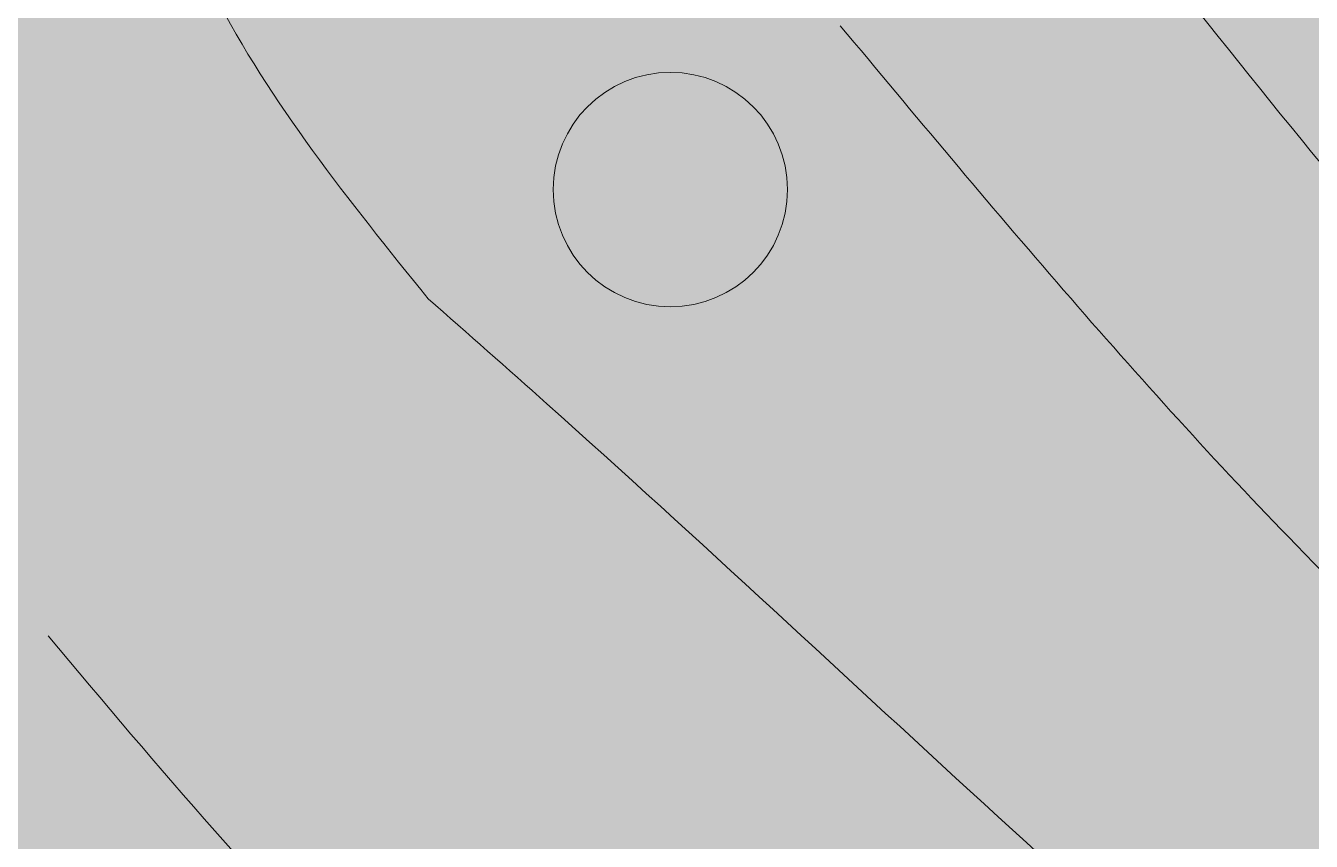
# Model space of a CAD drawing. Header units: millimetres. Extents: x 5637 to 6048, y 3385 to 3927.
# Drawn here: x 5966.86 to 5972.35, y 3548.87 to 3552.35 of the extents above; entities that cross this region are included whole.
import ezdxf

# ---------------------------------------------------------------- set-up
doc = ezdxf.new("R2010")
doc.units = ezdxf.units.MM
doc.layers.add('Contour Lines', color=253, linetype='Continuous')
doc.layers.add('trees old', color=116, linetype='Continuous')
doc.layers.add('hatch', color=253, linetype='Continuous', lineweight=13)
doc.layers.add('plants1', color=7, linetype='Continuous', true_color=0x89ee5d)
pattern_1 = [(45, (2816.368087035456, -1263.747613335156), (-0.2651650429449553, 0.2651650429449554), []), (135, (2816.368087035456, -1263.747613335156), (-0.795495128834866, 0.2651650429449554), [0.9375, -0.5625])]
pattern_2 = [(45, (2816.368087035456, -1263.747613335156), (-0.7071067811865475, 0.7071067811865476), [])]

msp = doc.modelspace()

# ---------------------------------------------------------------- hatches: boundary and pattern name
at = {"layer": 'hatch'}
h = msp.add_hatch(dxfattribs=at)
h.set_pattern_fill('ANSI31', color=256, scale=8, style=0)
h.set_pattern_definition(pattern_2)
edge = h.paths.add_edge_path()
edge.add_arc((5888.218597786534, 3544.251879519288), 5.099999999999703, 222.2096827054169, 295.0106996712317)
edge.add_line((5890.374814048559, 3539.63011238632), (5962.724415347593, 3573.368833238253))
edge.add_arc((5959.301019294773, 3580.709992987185), 8.10013993668037, 295.0010067509886, 379.1520322176876)
edge.add_line((5966.952827542687, 3583.367453717085), (5974.951558471705, 3569.541004290979))
edge.add_arc((5969.706864991153, 3565.844412111367), 6.416510223423876, 35.17714628567522, 121.8211173089577)
edge.add_line((5966.323638051035, 3571.296510690719), (5964.181878608919, 3570.409633657426))
edge.add_line((5964.18187860892, 3570.409633657426), (5950.360272161224, 3564.024697307429))
edge.add_line((5950.360272161224, 3564.024697307429), (5941.019583289994, 3551.651265792138))
edge.add_line((5941.019583289994, 3551.651265792138), (5918.251469236275, 3541.463622921433))
edge.add_line((5918.251469236276, 3541.463622921433), (5903.786954010162, 3542.209244047871))
edge.add_line((5903.786954010162, 3542.209244047871), (5887.47792040575, 3534.61967185372))
edge.add_line((5887.47792040575, 3534.61967185372), (5884.441073338574, 3540.825466081732))
h = msp.add_hatch(dxfattribs=at)
h.set_pattern_fill('ANSI31', color=256, scale=8, style=0)
h.set_pattern_definition(pattern_2)
edge = h.paths.add_edge_path()
edge.add_line((5971.437225461268, 3575.646387493636), (5974.908681895879, 3569.822416222831))
edge.add_arc((5967.441255846074, 3565.378669392472), 8.689610906227125, -25.546717561671585, 30.756205938548987, ccw=False)
edge.add_line((5975.281317872283, 3561.63130163272), (5984.463161632182, 3553.856244711966))
edge.add_line((5984.463161632182, 3553.856244711966), (5994.927428727911, 3554.739385890593))
edge.add_arc((5995.498904073685, 3548.779110752457), 5.987609188407449, 57.43581863698682, 95.47681733732998, ccw=False)
edge.add_line((5998.72169890142, 3553.825402191864), (6032.962043901134, 3525.718449404136))
edge.add_line((6032.962043901134, 3525.718449404136), (6034.271485200559, 3529.036066292721))
edge.add_line((6034.271485200559, 3529.036066292721), (5990.977531555367, 3564.427738384236))
edge.add_arc((5993.590870111725, 3567.624585315503), 4.129088121135003, 130.1086034859574, 230.7349018430178, ccw=False)
edge.add_line((5990.930752646655, 3570.782613780246), (5995.39327300834, 3576.237112389204))
edge.add_line((5995.39327300834, 3576.237112389204), (5991.631871788981, 3579.267099526267))
edge.add_line((5991.631871788981, 3579.267099526267), (5987.890614439624, 3574.734582082147))
edge.add_arc((5981.300804457594, 3580.17398200285), 8.544744998922784, 274.0521077173881, 320.4628515617229, ccw=False)
edge.add_line((5981.904607589244, 3571.650597177862), (5977.724080088683, 3575.392794994894))
edge.add_arc((5981.505630442003, 3579.617284457973), 5.669782561823833, 195.0479590261398, 228.1666961036515, ccw=False)
edge.add_line((5976.030271271215, 3578.14525312365), (5971.437225461268, 3575.646387493636))
at = {"layer": 'plants1'}
h = msp.add_hatch(dxfattribs=at)
h.set_pattern_fill('ANSI38', color=256, scale=3, style=0)
h.set_pattern_definition(pattern_1)
edge = h.paths.add_edge_path()
edge.add_line((5867.340026559894, 3539.401602731366), (5867.920497871744, 3539.012893932036))
edge.add_line((5867.920497871744, 3539.012893932036), (5868.307566333235, 3538.645474774969))
edge.add_line((5868.307566333234, 3538.645474774969), (5868.751904713922, 3538.147852172101))
edge.add_line((5868.751904713922, 3538.147852172101), (5869.041495821688, 3537.742348562914))
edge.add_line((5869.041495821688, 3537.742348562914), (5873.636493846637, 3527.954023021291))
edge.add_line((5873.636493846638, 3527.954023021291), (5903.829997155666, 3542.008132120876))
edge.add_line((5903.829997155666, 3542.008132120876), (5918.291521160669, 3541.262275447136))
edge.add_line((5918.291521160669, 3541.262275447136), (5941.16198548445, 3551.494962586632))
edge.add_line((5941.16198548445, 3551.494962586632), (5950.48308823519, 3563.852364690145))
edge.add_line((5950.48308823519, 3563.852364690145), (5964.274809275164, 3570.230544657122))
edge.add_line((5964.274809275164, 3570.230544657122), (5965.741202670952, 3570.870139763694))
edge.add_arc((5969.427232144333, 3564.866000809268), 7.045317442293404, 27.800891099726925, 121.5463777302028, ccw=False)
edge.add_arc((5969.675026703198, 3565.204551072316), 6.670760308511182, -45.778412307314625, 26.22114660211321, ccw=False)
edge.add_line((5974.327449541655, 3560.423964829417), (5968.693330355425, 3565.052694805927))
edge.add_line((5968.693330355425, 3565.052694805927), (5960.294785214963, 3566.735752133394))
edge.add_line((5960.294785214963, 3566.735752133394), (5952.862509781829, 3563.409138527084))
edge.add_line((5952.862509781829, 3563.409138527084), (5951.175927865645, 3562.581958068244))
edge.add_line((5951.175927865645, 3562.581958068244), (5941.99973997969, 3550.444749196693))
edge.add_line((5941.99973997969, 3550.444749196693), (5918.534556405375, 3539.942057260073))
edge.add_line((5918.534556405374, 3539.942057260073), (5904.707706962623, 3540.696889009831))
edge.add_line((5904.707706962623, 3540.696889009831), (5873.014766627353, 3526.282493411768))
edge.add_line((5873.014766627353, 3526.282493411768), (5867.474450181188, 3538.114340235214))
edge.add_line((5867.474450181187, 3538.114340235214), (5850.756846190711, 3543.697445805256))
edge.add_line((5850.756846190712, 3543.697445805256), (5843.661721366867, 3553.613685774287))
edge.add_arc((5860.091496400632, 3565.369281146774), 20.20226547251094, 201.3952708323302, 215.5839309095071, ccw=False)
edge.add_line((5841.281451276056, 3557.999496032321), (5825.6334595674, 3591.334470052606))
edge.add_line((5825.6334595674, 3591.334470052606), (5826.243094236252, 3603.827857783155))
edge.add_line((5826.243094236252, 3603.827857783155), (5807.93222640211, 3643.212544803538))
edge.add_line((5807.932226402111, 3643.212544803538), (5807.54425343434, 3643.018716773715))
edge.add_line((5807.54425343434, 3643.018716773715), (5797.983414535619, 3663.178172781516))
edge.add_line((5797.983414535619, 3663.178172781516), (5798.220660294317, 3663.230848117235))
edge.add_line((5798.220660294317, 3663.230848117235), (5798.430504871312, 3663.243955492233))
edge.add_arc((5796.47127030947, 3658.681427308592), 4.965406679702589, 43.281910526906586, 66.76041366223558, ccw=False)
edge.add_arc((5798.419150723013, 3659.930643248288), 2.724438401226553, 20.331572802217522, 52.27834752672618, ccw=False)
edge.add_line((5800.973850110128, 3660.877255969283), (5827.01980770738, 3605.063416347021))
edge.add_arc((5822.580878502342, 3602.991955887857), 4.898473325559818, -5.638474229268581, 25.01647123820868, ccw=False)
edge.add_line((5827.455651292115, 3602.510675128524), (5827.02681755183, 3592.341389809634))
edge.add_arc((5831.442059715824, 3591.753460223986), 4.45421424769768, 172.4151664289416, 196.7575539092155)
edge.add_line((5827.177000996578, 3590.469209981324), (5842.180972176831, 3557.925817952753))
edge.add_line((5842.180972176831, 3557.925817952753), (5843.931761083313, 3555.587557282975))
edge.add_line((5843.931761083313, 3555.587557282975), (5844.4582692678, 3554.732695371641))
edge.add_line((5844.4582692678, 3554.732695371641), (5845.511514484654, 3553.146209559445))
edge.add_line((5845.511514484654, 3553.146209559445), (5846.226685131759, 3552.147263726482))
edge.add_line((5846.226685131759, 3552.147263726482), (5850.021031909244, 3546.975222436023))
edge.add_arc((5853.593202258537, 3549.595861424048), 4.430366769232694, 216.2647608932856, 225.9658998829303)
edge.add_arc((5856.005599061212, 3552.090997914942), 7.901010000933404, 225.9658998829325, 233.198284425577)
edge.add_arc((5852.865360091027, 3547.893615871604), 2.65895727250779, 233.1982844255969, 246.1024814744989)
edge.add_arc((5864.54816925737, 3574.260456154457), 31.49813715888168, 246.1024814744715, 247.3946300883742)
edge.add_line((5852.440857129599, 3545.182188710875), (5866.918704412524, 3539.623431528851))
edge.add_line((5866.918704412524, 3539.623431528851), (5867.340026559894, 3539.401602731366))
h = msp.add_hatch(dxfattribs=at)
h.set_pattern_fill('ANSI38', color=256, scale=3, style=0)
h.set_pattern_definition(pattern_1)
edge = h.paths.add_edge_path()
edge.add_line((5725.363830975374, 3655.929025883335), (5797.285452933829, 3662.690770641668))
edge.add_line((5797.285452933829, 3662.690770641668), (5824.806776709367, 3603.237869334329))
edge.add_line((5824.806776709367, 3603.237869334329), (5824.228128837579, 3590.880089787695))
edge.add_line((5824.228128837579, 3590.880089787695), (5841.22975127629, 3554.438222329316))
edge.add_line((5841.22975127629, 3554.438222329316), (5849.601576990524, 3542.468837062628))
edge.add_line((5849.601576990524, 3542.468837062628), (5866.560793989122, 3537.067454747116))
edge.add_line((5866.560793989122, 3537.067454747116), (5872.441059450722, 3524.381820437987))
edge.add_line((5872.441059450723, 3524.381820437987), (5904.706805295169, 3539.09461114484))
edge.add_line((5904.706805295169, 3539.09461114484), (5918.188073625211, 3538.464201835386))
edge.add_line((5918.188073625211, 3538.464201835386), (5942.73399362991, 3549.512746034203))
edge.add_line((5942.73399362991, 3549.512746034203), (5952.303726246209, 3561.859647122191))
edge.add_line((5952.303726246209, 3561.859647122191), (5960.573414280367, 3565.610270399215))
edge.add_line((5960.573414280367, 3565.610270399215), (5967.929454978686, 3564.034869948449))
edge.add_line((5967.929454978686, 3564.034869948449), (5968.821934796921, 3563.470106485849))
edge.add_line((5968.821934796921, 3563.470106485849), (5964.540465438862, 3561.461849075178))
edge.add_line((5964.540465438862, 3561.461849075178), (5955.84465976936, 3557.470501747544))
edge.add_line((5955.84465976936, 3557.470501747544), (5946.358526556125, 3544.947713484945))
edge.add_line((5946.358526556125, 3544.947713484945), (5919.845068420696, 3533.07472428205))
edge.add_line((5919.845068420696, 3533.07472428205), (5906.098338038528, 3533.756808182129))
edge.add_line((5906.098338038528, 3533.756808182129), (5874.593540532178, 3519.43651030593))
edge.add_arc((5872.372198249432, 3524.323485382511), 5.368136262823011, 204.0276875403047, 294.4438573733016, ccw=False)
edge.add_line((5867.469217435106, 3522.137698094005), (5862.462567763066, 3532.329944452531))
edge.add_line((5862.462567763067, 3532.329944452531), (5846.443316841103, 3537.982493926456))
edge.add_line((5846.443316841103, 3537.982493926456), (5836.47292873227, 3552.341697646444))
edge.add_line((5836.472928732269, 3552.341697646444), (5835.014442934536, 3554.644175604929))
edge.add_line((5835.014442934536, 3554.644175604929), (5818.866865072747, 3589.84128473044))
edge.add_line((5818.866865072748, 3589.84128473044), (5819.520701165833, 3602.273783752948))
edge.add_line((5819.520701165833, 3602.273783752948), (5801.553130754034, 3640.604334193036))
edge.add_line((5801.553130754034, 3640.604334193036), (5788.294877225853, 3640.186746211471))
edge.add_line((5788.294877225853, 3640.186746211471), (5786.911782461026, 3635.3352022284))
edge.add_line((5786.911782461026, 3635.3352022284), (5741.720456522728, 3631.436825627898))
edge.add_line((5741.720456522728, 3631.436825627898), (5726.647779999598, 3641.007242268062))
edge.add_line((5726.647779999597, 3641.007242268062), (5725.363830975373, 3655.929025883335))
at = {"layer": 'plants1', "lineweight": 9, "true_color": 0x87ea5d}
h = msp.add_hatch(dxfattribs=at)
h.set_pattern_fill('GRASS', color=83, style=0)
h.set_pattern_definition([(90, (2816.368087035456, -1263.747613335156), (-0.7071067809999999, 0.7071067809999999), [0.1875, -1.226713563]), (45, (2816.368087035456, -1263.747613335156), (-0.7071067811865475, 0.7071067811865476), [0.1875, -0.8125]), (135, (2816.368087035456, -1263.747613335156), (-0.7071067811865476, -0.7071067811865475), [0.1875, -0.8125])])
edge = h.paths.add_edge_path()
edge.add_line((5983.543146376789, 3551.445805101491), (5969.640635504285, 3562.838185826287))
edge.add_line((5969.640635504285, 3562.838185826287), (5966.492252980823, 3561.768624968458))
edge.add_line((5966.492252980823, 3561.768624968458), (5955.921017339108, 3557.299893196933))
edge.add_line((5955.921017339107, 3557.299893196933), (5946.238677310108, 3544.639421632763))
edge.add_line((5946.238677310108, 3544.639421632763), (5920.217170966603, 3532.993634617345))
edge.add_line((5920.217170966603, 3532.993634617345), (5906.122187960691, 3533.806131472588))
edge.add_line((5906.122187960691, 3533.806131472588), (5874.303167214423, 3518.905773727294))
edge.add_arc((5872.286045028751, 3523.588218137926), 5.098437757841221, 205.9057288569798, 293.3056048456494, ccw=False)
edge.add_line((5867.699928378741, 3521.360752842329), (5862.632327681754, 3531.794409419595))
edge.add_line((5862.632327681755, 3531.794409419595), (5846.300825011211, 3537.845906180429))
edge.add_line((5846.30082501121, 3537.845906180429), (5835.704934110892, 3553.189519123115))
edge.add_line((5835.704934110892, 3553.189519123115), (5829.869514344558, 3565.464410968983))
edge.add_line((5829.869514344558, 3565.464410968983), (5818.951785877673, 3589.787818731628))
edge.add_line((5818.951785877673, 3589.787818731628), (5819.105349046455, 3602.062710577497))
edge.add_line((5819.105349046455, 3602.062710577497), (5812.502110210773, 3616.946016101519))
edge.add_line((5812.502110210774, 3616.946016101519), (5783.214278819822, 3614.413327711298))
edge.add_line((5783.214278819822, 3614.413327711298), (5742.27744412079, 3610.939958988603))
edge.add_line((5742.277444120789, 3610.939958988603), (5740.644030012792, 3628.008894982169))
edge.add_line((5740.644030012792, 3628.008894982169), (5728.21676223766, 3636.089086317))
edge.add_line((5728.21676223766, 3636.089086317), (5724.527309350425, 3634.145468249055))
edge.add_line((5724.527309350425, 3634.145468249055), (5745.96438259031, 3596.014769703591))
edge.add_line((5745.96438259031, 3596.014769703591), (5750.558930671819, 3599.373842859833))
edge.add_line((5750.558930671819, 3599.373842859833), (5769.6227869008, 3566.839205986142))
edge.add_line((5769.622786900799, 3566.839205986142), (5734.815644929742, 3545.997845025774))
edge.add_line((5734.815644929742, 3545.997845025774), (5735.196569320273, 3544.982893832115))
edge.add_line((5735.196569320273, 3544.982893832115), (5738.116978896199, 3540.41561159599))
edge.add_line((5738.116978896198, 3540.41561159599), (5741.545288734643, 3535.467720797594))
edge.add_line((5741.545288734644, 3535.467720797594), (5749.036778095164, 3527.601845317423))
edge.add_line((5749.036778095163, 3527.601845317423), (5798.598934408347, 3480.165366437292))
edge.add_arc((5805.582526731787, 3474.340858353454), 9.093704204487059, 39.82903574491269, 140.1709642550854, ccw=False)
edge.add_line((5812.566119055227, 3480.165366437292), (5813.835864873366, 3478.642939646798))
edge.add_line((5813.835864873367, 3478.642939646798), (5821.581302752425, 3487.396897421425))
edge.add_line((5821.581302752425, 3487.396897421425), (5830.342537931083, 3479.65789084046))
edge.add_line((5830.342537931083, 3479.65789084046), (5822.089199789505, 3470.396457469005))
edge.add_line((5822.089199789505, 3470.396457469005), (5822.851048570565, 3469.381504410695))
edge.add_line((5822.851048570565, 3469.381504410695), (5809.500748557341, 3454.17964400092))
edge.add_line((5809.500748557341, 3454.17964400092), (5804.182934400614, 3458.065560870161))
edge.add_line((5804.182934400615, 3458.065560870161), (5802.35741957415, 3455.686428245293))
edge.add_line((5802.357419574149, 3455.686428245293), (5805.849712453533, 3451.086771961519))
edge.add_line((5805.849712453533, 3451.086771961519), (5796.32527380928, 3440.222068048281))
edge.add_line((5796.32527380928, 3440.222068048281), (5784.020432236173, 3450.625647826298))
edge.add_line((5784.020432236173, 3450.625647826298), (5793.014108703598, 3461.338688593605))
edge.add_line((5793.014108703599, 3461.338688593605), (5795.52615185077, 3459.324525714185))
edge.add_line((5795.52615185077, 3459.324525714185), (5796.852599300491, 3460.964638720235))
edge.add_line((5796.852599300491, 3460.964638720235), (5791.156559684721, 3465.935910660593))
edge.add_line((5791.156559684721, 3465.935910660593), (5792.653973783181, 3467.651634549444))
edge.add_arc((5786.626672361195, 3472.912018334733), 8.000000000000167, 318.8868656851399, 400.7908125521247)
edge.add_line((5792.683470942852, 3478.138412018837), (5782.845449826959, 3488.438386309253))
edge.add_line((5782.845449826959, 3488.438386309253), (5763.728535120212, 3506.990940139635))
edge.add_line((5763.728535120212, 3506.990940139635), (5752.522149181643, 3518.421384358084))
edge.add_line((5752.522149181642, 3518.421384358084), (5734.816260988662, 3536.224089832984))
edge.add_line((5734.816260988662, 3536.224089832984), (5726.083387098455, 3549.348581333322))
edge.add_line((5726.083387098455, 3549.348581333322), (5715.102136828464, 3569.233022727199))
edge.add_line((5715.102136828464, 3569.233022727199), (5688.066045950565, 3610.010505711823))
edge.add_line((5688.066045950565, 3610.010505711823), (5687.6689330798, 3609.779417813003))
edge.add_line((5687.6689330798, 3609.779417813003), (5701.641910615803, 3588.08792204371))
edge.add_line((5701.641910615803, 3588.08792204371), (5696.039048254053, 3584.44464457802))
edge.add_line((5696.039048254054, 3584.44464457802), (5702.714446619498, 3568.949629540359))
edge.add_line((5702.714446619498, 3568.949629540359), (5693.954417755168, 3563.084840151439))
edge.add_line((5693.954417755168, 3563.084840151439), (5685.568881755245, 3556.596485806248))
edge.add_line((5685.568881755245, 3556.596485806248), (5723.08063528065, 3502.396598107433))
edge.add_line((5723.08063528065, 3502.396598107433), (5785.059830075699, 3394.671068844227))
edge.add_line((5785.0598300757, 3394.671068844227), (5883.788074873661, 3413.050262465064))
edge.add_line((5883.788074873661, 3413.050262465064), (5919.329713899851, 3457.938898947066))
edge.add_line((5919.329713899851, 3457.938898947066), (5966.332638887769, 3498.085115972264))
edge.add_line((5966.332638887769, 3498.085115972264), (6010.099541831191, 3522.463446991074))
edge.add_line((6010.09954183119, 3522.463446991074), (6039.963669175579, 3496.516754754641))
edge.add_line((6039.963669175579, 3496.516754754641), (6039.963657156173, 3522.840874027848))
edge.add_line((6039.963657156173, 3522.840874027848), (6037.044810787087, 3526.908516358228))
edge.add_line((6037.044810787086, 3526.908516358228), (6033.324818014818, 3517.218023367356))
edge.add_line((6033.324818014818, 3517.218023367356), (6030.351272550581, 3517.763515441751))
edge.add_line((6030.35127255058, 3517.763515441751), (6029.211470008659, 3517.17572006019))
edge.add_line((6029.211470008659, 3517.17572006019), (6022.482974460178, 3530.584799987808))
edge.add_line((6022.482974460178, 3530.584799987808), (6022.593278036022, 3530.841961283026))
edge.add_line((6022.593278036022, 3530.841961283026), (5996.701163907655, 3552.463764786439))
edge.add_line((5996.701163907655, 3552.463764786439), (5983.543146376789, 3551.445805101491))
at = {"layer": 'plants1'}
h = msp.add_hatch(dxfattribs=at)
h.set_pattern_fill('ANSI38', color=256, scale=3, style=0)
h.set_pattern_definition(pattern_1)
edge = h.paths.add_edge_path()
edge.add_line((5964.527069666081, 3561.520427213101), (5968.888905105196, 3563.478945180686))
edge.add_line((5968.888905105196, 3563.478945180686), (5983.545169192421, 3551.433442597361))
edge.add_line((5983.545169192421, 3551.433442597361), (5964.497207593035, 3561.50585788303))

# ---------------------------------------------------------------- linework, layer by layer
at = {"layer": 'Contour Lines', "lineweight": 5, "ltscale": 0.5}
for points, knots in [([(5961.710526357198, 3577.7468024641), (5962.050894178154, 3576.387986794088), (5962.804610734984, 3574.008788625973), (5964.228721461193, 3570.313989843457), (5965.546669313599, 3566.817636910084), (5966.399401686016, 3562.996591516548), (5966.841177691722, 3558.978132665773), (5966.856051468482, 3555.427557077923), (5967.454599884019, 3552.576456329962), (5968.240661156641, 3551.602208333534), (5968.577377792614, 3551.184880169199)], [19.51903853873904, 19.51903853873904, 19.51903853873904, 19.51903853873904, 27.91638941620813, 34.44301924425972, 43.29603980708883, 50.28970283247094, 57.87961356977894, 67.47039957425515, 71.71483554775784, 74.89540584067225, 74.89540584067225, 74.89540584067225, 74.89540584067225]), ([(5971.510980372188, 3552.856756866096), (5971.977520148665, 3552.266122644998), (5973.277453339389, 3550.620421535907), (5975.62439812009, 3548.430402645972), (5978.448908675063, 3546.23196827077), (5981.599958353969, 3544.680197739354), (5985.109455267506, 3542.797060222642), (5989.037457662638, 3541.890035037191), (5992.966766240766, 3541.051257835384), (5996.433205828457, 3540.825504600381), (5999.425899282342, 3539.624038459174), (6001.72082160459, 3537.592612098043), (6004.060345900313, 3535.636182711913), (6006.286430138689, 3533.49357890562), (6007.518893784192, 3530.951865525381), (6009.757727772917, 3529.053352103591), (6010.398924246701, 3527.081976702602), (6010.812998227762, 3526.073035834615)], [0, 0, 0, 0, 4.511904408473113, 12.57164895614571, 19.19448502503841, 25.89434118734928, 33.60220812247469, 42.99111941389013, 49.89743852234277, 57.7261859824852, 63.71820905236093, 68.80843032802913, 75.99274736827246, 82.11432800256877, 87.106462135135, 92.71196991203094, 99.21401337389588, 99.21401337389588, 99.21401337389588, 99.21401337389588]), ([(5970.33651549155, 3552.349376583162), (5970.967603779935, 3551.593025674423), (5972.358715899814, 3549.925796325703), (5974.905387924947, 3547.753746503372), (5977.229936010783, 3545.567103839581), (5979.036007396283, 3544.766627550326), (5979.748874177159, 3544.431504377241)], [0, 0, 0, 0, 5.89679408248498, 12.99834249433317, 20.09818251480191, 24.8037330087383, 24.8037330087383, 24.8037330087383, 24.8037330087383]), ([(5977.088615873567, 3544.431504377257), (5977.057150474617, 3544.451803586217), (5975.655850486969, 3545.355863756433), (5972.786562203337, 3547.203201412684), (5970.220991929707, 3549.738128426508), (5968.746772639743, 3551.035774436436), (5968.577377792614, 3551.184880169199)], [108.4141305290477, 108.4141305290477, 108.4141305290477, 108.4141305290477, 108.6383284744658, 118.3986348474161, 128.8296338400179, 130.1838064181476, 130.1838064181476, 130.1838064181476, 130.1838064181476]), ([(5964.19164437423, 3549.8996678293), (5964.305347010456, 3549.702740719956), (5964.715347499556, 3549.021288546475), (5965.605103611157, 3547.84167276304), (5967.023724513784, 3546.614639803383), (5968.138620779117, 3545.970289649268), (5968.6861624647, 3545.688836662001)], [2.048703753705189, 2.048703753705189, 2.048703753705189, 2.048703753705189, 3.413127011007571, 6.82135325187136, 10.86715567499469, 14.55673206899077, 14.55673206899077, 14.55673206899077, 14.55673206899077]), ([(5966.955320740914, 3549.74638162046), (5967.425478949453, 3549.187251759236), (5968.883796982656, 3547.452964992115), (5971.96703078495, 3545.571211564199), (5974.970310773706, 3543.845940145103), (5977.251215315715, 3541.863937935464), (5980.209913079858, 3540.546323979727), (5983.096595211709, 3539.205698802313), (5984.992389061927, 3538.250714577133), (5985.542601854699, 3537.970450162439)], [0, 0, 0, 0, 4.366250343318744, 13.54306167045393, 21.35481580440236, 25.16514266186486, 31.56140544596657, 40.60441816987989, 44.31151320192284, 44.31151320192284, 44.31151320192284, 44.31151320192284])]:
    msp.add_open_spline(points, degree=3, knots=knots, dxfattribs=at)
at = {"layer": 'trees old', "lineweight": 5, "ltscale": 0.5}
for centre in [(5969.611185761254, 3551.650510893399), (5969.611185756943, 3551.650510893093)]:
    msp.add_circle(centre, 0.5, dxfattribs=at)

doc.saveas('drawing.dxf')
